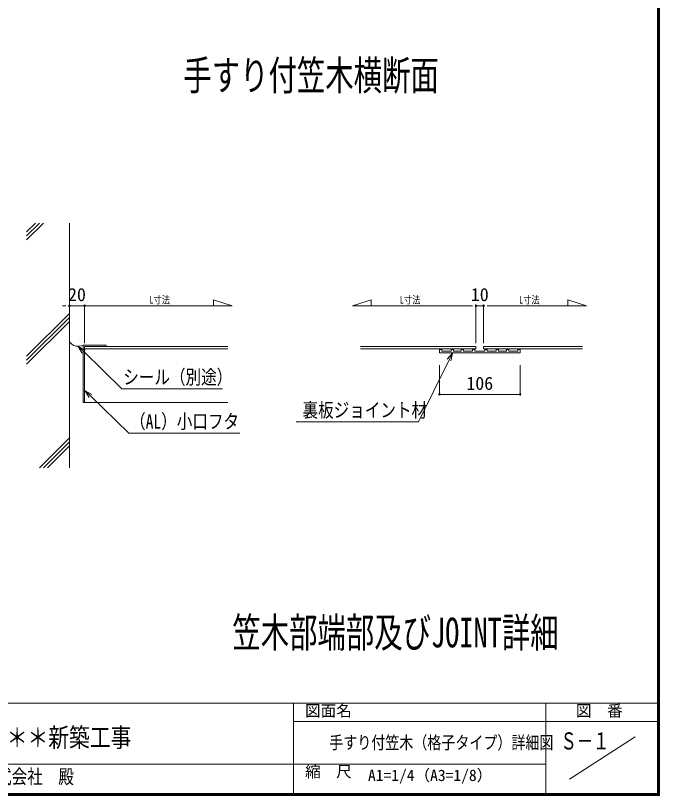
# Model space of a CAD drawing. Units: millimetres at full size. Extents: x -3425 to 3421, y -1129 to 1133.
# Drawn here: x -1069 to -222, y -1129 to -103 of the extents above; entities that cross this region are included whole.
import ezdxf
from ezdxf.enums import TextEntityAlignment as Align

# ---------------------------------------------------------------- set-up
doc = ezdxf.new("R2010")
doc.units = ezdxf.units.MM
doc.header["$LTSCALE"] = 4
doc.header["$PDMODE"] = 32
doc.header["$PDSIZE"] = 2
for name, color, linetype, lineweight in [('0-0_0', 7, 'Continuous', 18), ('0-1_1手摺寸法', 3, 'Continuous', 9), ('0-3_2躯体線', 4, 'Continuous', 9), ('0-5_41ｱﾙﾐ', 6, 'Continuous', 18), ('0-A__0-1_一般図', 7, 'Continuous', 18), ('0-D_GREEN', 3, 'Continuous', 18), ('0-F_MOJI', 4, 'Continuous', 9), ('1-2_WAKU', 7, 'Continuous', 18)]:
    doc.layers.add(name, color=color, linetype=linetype, lineweight=lineweight)
doc.styles.add('ＭＳ ゴシック', font='')
doc.styles.get('ＭＳ ゴシック').set_extended_font_data('MS Gothic')

msp = doc.modelspace()

# ---------------------------------------------------------------- linework, layer by layer
at = {"layer": '0-0_0'}
for points in [[(-977.795, -543.399), (-986.829, -538.344), (-981.533, -547.239)], [(-986.829, -538.344), (-979.664, -545.319), (-929.433, -594.217), (-797.064, -594.217)], [(-494.717, -547.3), (-499.122, -556.277), (-539.067, -637.685), (-700.038, -637.685)], [(-501.528, -555.097), (-494.717, -547.3), (-496.716, -557.458)], [(-968.814, -601.743), (-977.848, -596.688), (-972.552, -605.583)], [(-977.848, -596.688), (-970.683, -603.663), (-920.452, -652.561), (-774.376, -652.561)]]:
    msp.add_lwpolyline(points, dxfattribs=at)
at = {"layer": '0-1_1手摺寸法', "lineweight": 18}
for p, q in [((-808.952, -477.196), (-808.952, -484.89)), ((-601.538, -477.196), (-601.538, -484.89)), ((-342.611, -477.196), (-342.611, -484.89)), ((-1003.119, -484.89), (-1007.719, -484.89)), ((-998.519, -534.38), (-998.519, -484.89)), ((-998.519, -484.89), (-978.519, -484.89)), ((-978.519, -484.89), (-998.519, -484.89)), ((-978.519, -534.071), (-978.519, -484.89)), ((-973.919, -484.89), (-969.319, -484.89)), ((-468.22, -484.89), (-472.82, -484.89)), ((-463.62, -534.38), (-463.62, -484.89)), ((-463.62, -484.89), (-453.62, -484.89)), ((-453.62, -484.89), (-463.62, -484.89)), ((-453.62, -534.071), (-453.62, -484.89)), ((-449.02, -484.89), (-444.42, -484.89)), ((-511.62, -562.924), (-511.62, -601.614)), ((-405.62, -562.924), (-405.62, -601.614)), ((-405.62, -601.614), (-511.62, -601.614)), ((-507.02, -601.614), (-410.22, -601.614))]:
    msp.add_line(p, q, dxfattribs=at)
msp.add_lwpolyline([(-978.519, -612.201), (-980.183, -612.195), (-980.183, -536.701), (-950.183, -536.701), (-950.183, -538.701)], dxfattribs=at)
at = {"layer": '0-1_1手摺寸法'}
for p in [(-998.519, -484.89), (-978.519, -484.89), (-463.62, -484.89), (-453.62, -484.89), (-511.62, -601.614), (-405.62, -601.614)]:
    msp.add_point(p, dxfattribs=at)
at = {"layer": '0-3_2躯体線'}
for p, q in [((-1054.741, -393.11), (-1037.788, -376.156)), ((-1054.741, -387.816), (-1043.081, -376.156)), ((-1054.741, -398.403), (-1032.494, -376.156)), ((-998.519, -698.002), (-998.519, -376.156)), ((-1054.741, -551.302), (-998.519, -495.08)), ((-1054.741, -556.596), (-998.519, -500.373)), ((-1054.741, -561.889), (-998.519, -505.667)), ((-1037.955, -698.002), (-998.519, -658.566)), ((-1032.662, -698.002), (-998.519, -663.86)), ((-1027.368, -698.002), (-998.519, -669.153))]:
    msp.add_line(p, q, dxfattribs=at)
msp.add_arc((-986.829, -524.078), 14.266, 214.978, 297.768, dxfattribs=at)
at = {"layer": '0-5_41ｱﾙﾐ'}
for p, q in [((-508.62, -542.292), (-511.62, -542.292)), ((-511.62, -546.694), (-511.62, -542.292)), ((-508.62, -544.592), (-508.62, -542.292)), ((-493.12, -542.292), (-496.12, -542.292)), ((-496.12, -544.592), (-496.12, -542.292)), ((-493.12, -544.592), (-493.12, -542.292)), ((-480.12, -542.292), (-483.12, -542.292)), ((-483.12, -544.592), (-483.12, -542.292)), ((-480.12, -544.592), (-480.12, -542.292)), ((-468.12, -542.292), (-465.12, -542.292)), ((-468.12, -544.592), (-468.12, -542.292)), ((-465.12, -544.592), (-465.12, -542.292)), ((-449.12, -542.292), (-452.12, -542.292)), ((-452.12, -544.592), (-452.12, -542.292)), ((-449.12, -544.592), (-449.12, -542.292)), ((-437.12, -542.292), (-434.12, -542.292)), ((-437.12, -544.592), (-437.12, -542.292)), ((-434.12, -544.592), (-434.12, -542.292)), ((-423.62, -542.292), (-420.62, -542.292)), ((-423.62, -544.592), (-423.62, -542.292)), ((-420.62, -544.592), (-420.62, -542.292)), ((-408.62, -542.292), (-405.62, -542.292)), ((-408.62, -544.592), (-408.62, -542.292)), ((-405.62, -546.694), (-405.62, -542.292)), ((-408.62, -546.694), (-511.62, -546.694)), ((-496.12, -544.592), (-508.62, -544.592)), ((-493.12, -546.694), (-496.12, -546.694)), ((-483.12, -544.592), (-493.12, -544.592)), ((-480.12, -546.694), (-483.12, -546.694)), ((-468.12, -544.592), (-480.12, -544.592)), ((-465.12, -546.694), (-468.12, -546.694)), ((-465.12, -544.592), (-452.12, -544.592)), ((-452.12, -546.694), (-449.12, -546.694)), ((-449.12, -544.592), (-437.12, -544.592)), ((-437.12, -546.694), (-434.12, -546.694)), ((-434.12, -544.592), (-423.62, -544.592)), ((-423.62, -546.694), (-420.62, -546.694)), ((-420.62, -544.592), (-408.62, -544.592)), ((-408.62, -546.694), (-405.62, -546.694))]:
    msp.add_line(p, q, dxfattribs=at)
at = {"layer": '0-A__0-1_一般図'}
for p, q in [((-978.519, -538.701), (-978.519, -612.201)), ((-978.519, -538.701), (-789.99, -538.701)), ((-978.519, -541.652), (-789.99, -541.652)), ((-463.62, -538.701), (-615.426, -538.701)), ((-463.62, -541.652), (-615.426, -541.652)), ((-463.62, -538.701), (-463.62, -541.652)), ((-453.62, -538.701), (-323.65, -538.701)), ((-453.62, -538.701), (-453.62, -541.652)), ((-453.62, -541.652), (-323.65, -541.652)), ((-978.519, -612.201), (-789.99, -612.201))]:
    msp.add_line(p, q, dxfattribs=at)
at = {"layer": '0-D_GREEN'}
for p, q in [((-784.495, -484.89), (-808.952, -477.196)), ((-318.154, -484.89), (-342.611, -477.196)), ((-980.919, -484.89), (-784.495, -484.89)), ((-448.82, -484.89), (-318.154, -484.89))]:
    msp.add_line(p, q, dxfattribs=at)
msp.add_lwpolyline([(-468.42, -484.89), (-625.995, -484.89), (-601.538, -477.196)], dxfattribs=at)
at = {"layer": '1-2_WAKU'}
for p, q in [((-224.76, -1126.8), (-224.76, 1130.8)), ((-224.16, -1127.4), (-224.16, 1131.4)), ((-223.56, -1128), (-223.56, 1132)), ((-222.96, -1128.6), (-222.96, 1132.6)), ((-222.36, -1129.2), (-222.36, 1133.2)), ((-3423.56, -1008), (-223.56, -1008)), ((-703.56, -1008), (-703.56, -1128)), ((-371.56, -1008), (-371.56, -1128)), ((-703.56, -1032), (-223.56, -1032)), ((-340.726, -1108), (-254.393, -1052)), ((-1379.56, -1088), (-371.56, -1088)), ((-3424.16, -1128.6), (-222.96, -1128.6)), ((-3423.56, -1128), (-223.56, -1128)), ((-3422.96, -1127.4), (-224.16, -1127.4)), ((-3422.36, -1126.8), (-224.76, -1126.8)), ((-3424.76, -1129.2), (-222.36, -1129.2))]:
    msp.add_line(p, q, dxfattribs=at)

# ---------------------------------------------------------------- texts
at = {"layer": '0-0_0', "style": 'ＭＳ ゴシック'}
for s, height, width, p in [('手すり付笠木横断面', 39.1, 0.7, (-848.565, -213.082)), ('シール（別途）', 18.77, 0.8, (-927.61, -593.775)), ('裏板ジョイント材', 18.77, 0.8, (-691.804, -637.242)), ('（AL）小口フタ', 18.77, 0.8, (-918.629, -652.118)), ('笠木部端部及びJOINT詳細', 39.1, 0.7, (-784.124, -946.159)), ('（仮称）＊＊＊＊＊＊新築工事', 25.02, 0.8, (-1299.315, -1073.027)), ('Ｓ－１', 22.52, 0.7, (-352.543, -1075.514)), ('手すり付笠木（格子タイプ）詳細図', 16.89, 0.8, (-656.649, -1073.191)), ('＊＊建設\u3000株式会社\u3000殿', 18.77, 0.8, (-1217.832, -1119.481))]:
    msp.add_text(s, height=height, dxfattribs=dict(at, width=width)).set_placement(p, align=Align.BOTTOM_LEFT)
msp.add_text('A1=1/4（A3=1/8）', height=15.01, dxfattribs=at).set_placement((-605.715, -1114.759), align=Align.BOTTOM_LEFT)
at = {"layer": '0-1_1手摺寸法', "style": 'ＭＳ ゴシック'}
for s, p in [('20', (-1000.295, -484.072)), ('10', (-470.396, -484.072)), ('106', (-476.284, -600.795))]:
    msp.add_text(s, height=17.27, dxfattribs=at).set_placement(p, align=Align.BOTTOM_LEFT)
at = {"layer": '0-1_1手摺寸法', "color": 6, "style": 'ＭＳ ゴシック', "width": 0.8}
for p in [(-893.283, -484.987), (-563.794, -484.987), (-406.979, -484.987)]:
    msp.add_text('L寸法', height=9.76, dxfattribs=at).set_placement(p, align=Align.BOTTOM_LEFT)
at = {"layer": '0-F_MOJI', "color": 6, "style": 'ＭＳ ゴシック'}
for s, p in [('図面名', (-688.452, -1029.842)), ('図  番', (-332.137, -1029.842)), ('縮  尺', (-688.452, -1109.842))]:
    msp.add_text(s, height=15.01, dxfattribs=at).set_placement(p, align=Align.BOTTOM_LEFT)

doc.saveas('drawing.dxf')
